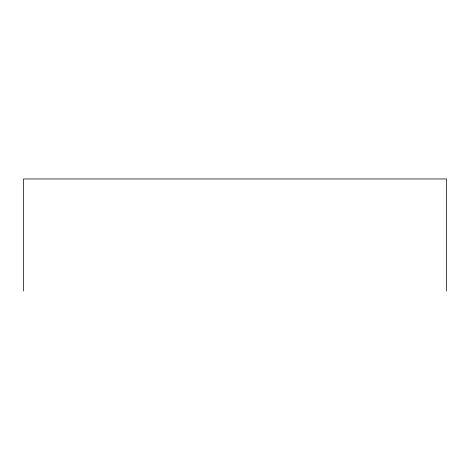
<?xml version="1.0" encoding="UTF-8"?>
<svg xmlns="http://www.w3.org/2000/svg" width="470" height="470" viewBox="0 0 470 470"><rect width="100%" height="100%" fill="white"/><g stroke="black" fill="none" stroke-linecap="round" stroke-linejoin="round"><path stroke-width="0.7" d="M446.5 291.042L446.5 178.958L23.5 178.958L23.5 291.042"/></g></svg>
